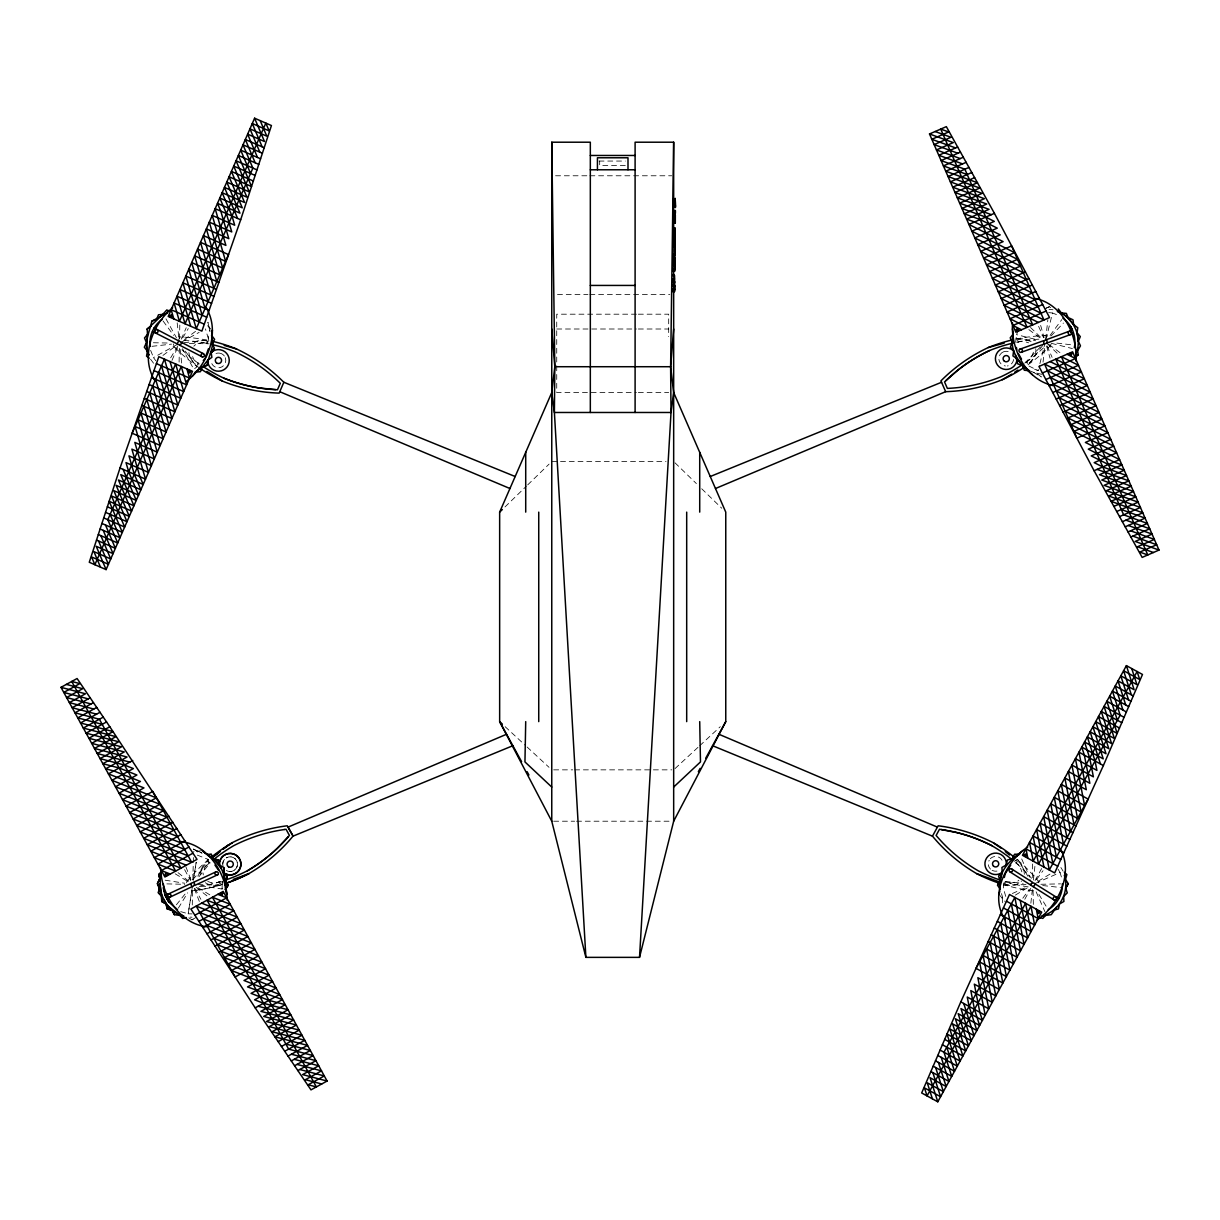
<?xml version="1.0" encoding="UTF-8"?>
<svg xmlns="http://www.w3.org/2000/svg" width="1220" height="1220" viewBox="0 0 1220 1220"><rect width="100%" height="100%" fill="white"/><g stroke="black" fill="none" stroke-linecap="round" stroke-linejoin="round"><path stroke-width="0.75" stroke-dasharray="5 3.75" d="M1002.687 902.8L1001.894 894.992M179.096 362.096L179.37 347.669M179.538 338.794L179.843 322.568M192.287 904.965L192.623 888.892M192.867 880.062L193.4 856.852M200.675 885.705L222.101 889.029L222.238 881.282L222.177 885.156L197.137 884.576M222.101 889.029L222.162 885.156M1024.388 874.282L1023.839 869.265L1021.399 864.69A14.96 14.96 0 0 0 1017.404 861.198L1016.702 860.802L1015.558 862.875L1017.099 863.806A12.108 12.108 0 0 1 1020.088 866.932L1021.872 871.858M1035.948 351.192L1034.956 356.148L1032.105 360.479A14.96 14.96 0 0 1 1027.82 363.606L1027.072 363.926L1026.127 361.76L1027.743 360.967A12.108 12.108 0 0 0 1031.007 358.131L1033.386 352.366A9.973 9.973 0 0 0 1033.386 350.308M1030.854 903.212L1032.623 887.077M1033.401 880.047L1035.17 863.912M1015.665 342.347L1016.55 334.646M1043.039 362.188L1044.854 346.205M1045.647 339.206L1047.873 319.686M192.318 887.077L188.17 913.81L192.043 913.902M191.814 890.646L188.215 913.81L180.743 911.63M1034.56 369.202L1038.174 370.621L1039.486 365.375M1039.913 363.621L1044.716 344.375M1045.982 339.267L1052.524 313.021L1058.533 315.385M201.208 869.265L200.675 874.267A12.108 12.108 0 0 0 201.117 876.722M186.507 882.822L187.133 881.435M201.193 869.265L203.648 864.675A14.96 14.96 0 0 1 207.644 861.183L208.361 860.802L209.504 862.86L207.934 863.806A12.108 12.108 0 0 0 204.945 866.932L203.1 872.879A9.973 9.973 0 0 0 203.298 874.923M1017.968 331.032L1016.55 334.646L1037.549 339.877M178.364 340.502L179.904 336.964A165.325 165.325 0 0 1 208.864 340.502M197.93 362.843L198.677 363.163L197.731 365.329L197.076 362.37A12.108 12.108 0 0 1 193.812 359.534L191.433 353.769M206.409 343.415L207.339 341.249L208.086 341.569L207.156 343.735L205.478 343.094A12.108 12.108 0 0 0 201.178 342.637L195.322 344.818A9.973 9.973 0 0 0 193.827 346.205M171.974 360.388L177.693 347.288M181.231 339.19L186.233 327.722M1051.182 344.01L1049.627 346.419A165.325 165.325 0 0 1 1027.331 365.222M1006.088 881.862L1005.387 881.465L1004.243 883.539L1006.988 882.258A12.108 12.108 0 0 0 1011.227 883.097L1017.251 881.45A9.973 9.973 0 0 0 1018.868 880.199M1016.275 863.272L1017.419 861.198M1024.769 899.293L1030.793 888.328M1035.033 880.596L1041.91 868.061M170.648 357.841L178.105 345.489M182.68 337.894L188.261 328.622M178.364 908.092L187.682 892.827M197.808 876.128L208.071 859.337M187.011 881.435L187.956 880.291A165.325 165.31 0 0 1 208.483 859.551M1022.817 898.225L1029.222 889.502M1036.603 879.422L1043.008 870.699M1042.719 345.367L1027.85 365.481L1038.174 370.621M1050.1 335.393L1061.796 319.594M176.381 904.798L185.455 893.558M198.906 876.799L210.237 862.753M192.79 879.62L193.995 878.263A161.467 161.467 0 0 1 210.602 862.021M1024.739 363.179L1042.261 345.016M1050.938 336.034L1063.459 323.056M505.004 506.94L526.384 486.17M527.711 484.874L549.091 464.103M675.026 768.585L698.343 747.006M699.716 745.74L720.288 726.693M162.962 355.401L175.909 345.855M184.449 339.556L195.947 331.062M226.188 857.995L226.6 857.706A7.366 7.366 0 0 1 235.231 869.494L233.676 870.622A7.366 7.366 0 0 1 226.31 870.47A7.366 7.366 0 0 0 233.66 870.622L235.216 869.494A7.366 7.366 0 0 0 226.585 857.706M1015.436 860.634L1017.648 859.307L1030.626 880.688M1014.338 861.305L1016.55 859.963M1015.391 895.099L1027.606 887.687M1038.22 881.236L1050.435 873.825M1002.855 352.168L1001.635 352.9A7.366 7.366 0 0 0 1005.387 365.985M191.952 919.819L196.313 917.287L191.921 919.819L187.697 917.089L192.013 917.196M155.779 360.708L153.476 357.582L177.159 344.513M181.765 341.951L199.135 332.374M209.489 862.86L208.757 863.257L207.629 861.183L208.376 860.802M205.296 882.746L209.825 884.988L215.01 885.4A14.96 14.96 0 0 0 220.103 883.92L220.82 883.524L219.661 881.45L218.044 882.243A12.108 12.108 0 0 1 213.82 883.082L211.67 882.914M220.805 883.524L220.073 883.92L218.944 881.846L219.691 881.45M1046.303 308.111L1049.352 306.693L1053.333 309.804L1049.047 309.316M1044.777 308.828L1049.352 306.693M1012.341 893.513L1027.194 886.97M1035.322 883.402L1060.088 872.513L1058.075 869.204M1031.129 341.524L1022.665 338.825A14.96 14.96 0 0 0 1017.465 339.846L1016.717 340.166L1017.663 342.332L1019.34 341.691A12.108 12.108 0 0 1 1023.641 341.234L1028.628 342.835M202.703 850.553L193.492 851.773M151.981 346.327L171.517 344.131M183.854 342.744L208.712 339.938L205.448 328.881M192.104 890.737L193.644 890.661A165.325 165.31 0 0 0 222.162 884.53A165.325 165.31 0 0 1 193.523 890.615L193.644 890.661M178.486 337.01L179.904 336.964M1003.496 885.095L1030.275 884.515M1040.904 884.286L1060.546 883.86M599.02 161.055L625.296 161.055M625.296 165.417L599.676 165.417L599.676 161.055M555.573 175.772L587.948 175.772M589.855 175.772L671.762 175.772M557.479 294.599L587.948 294.599M589.855 294.599L669.856 294.599M636.428 314.196L556.732 314.196L556.732 392.55L636.428 392.55M638.334 314.196L668.682 314.196L668.682 336.583M556.732 329.003L636.428 329.003M638.334 329.003L668.682 329.003M638.334 392.55L668.682 392.55M551.76 461.511L666.044 461.511M553.666 769.85L572.714 769.85M574.62 769.85L671.762 769.85M553.666 821.212L574.62 821.212M576.526 821.212L671.762 821.212M153.384 342.744L167.811 343.018M189.298 343.415L209.138 343.796M166.881 883.89L184.784 884.302M1044.899 335.561L1047.721 336.064M1033.325 890.737L1031.891 890.661A165.325 165.325 0 0 1 1003.374 884.53M183.961 340.41L185.196 340.487A161.467 161.467 0 0 1 208.193 343.674M1005.204 881.419L1023.122 883.387M1042.703 885.537L1060.622 887.504M1048.681 312.579L1052.524 313.021M1016.107 338.489L1035.643 340.715M1056.84 343.125L1072.822 344.955M1041.651 374.327L1033.355 372.268L1041.346 376.95L1037.366 373.838L1029.36 370.682M1028.17 886.864L1026.95 886.681A161.467 161.467 0 0 1 1004.335 881.419M165.173 880.199L184.815 883.249M211.685 882.914L207.781 881.435M1051.411 343.338L1072.41 348.569M220.912 353.525L219.539 353.144A7.366 7.366 0 0 0 214.064 354.501M197.32 855.144L208.071 859.337M992.104 870.287L993.888 870.988A7.366 7.366 0 0 0 999.47 870.119M175.222 873.825L187.468 881.252M198.021 887.702L210.282 895.129M1028.872 329.629L1040.355 338.138M1048.895 344.452L1061.827 354.013M211.029 329.308L205.799 323.803M178.028 872.651L189.313 881.694M196.191 887.26L207.461 896.303M998.966 894.351L1004.929 901.428M505.141 726.693L525.713 745.74M527.086 747.006L549.015 767.319M1030.488 327.463L1042.154 338.733M1047.248 343.659L1058.914 354.928M674.995 462.807L696.376 483.577M701.713 488.762L721.752 508.237M174.246 346.739L175.177 347.822M163.053 320.982L173.652 335.363M185.257 351.101L196.923 366.915L193.812 369.218L182.481 348.691M150.563 359.198L155.687 366.122M1060.881 867.496L1063.123 871.171M1038.906 894.351L1047.248 908.092M165.981 318.832L176.442 337.772M184.601 869.631L190.64 880.611M194.849 888.358L200.888 899.323M1021.689 858.941L1029.68 877.104M1036.146 891.82L1044.869 911.63M1038.601 326.304L1043.588 337.772M1047.111 345.87L1052.097 357.338M1017.465 339.846L1018.41 342.012M1026.874 361.44L1027.82 363.606M150.639 350.369L153.476 357.582M185.913 866.886L191.159 880.337M194.331 888.618L199.577 902.068M1038.921 882.822L1037.579 880.276A165.325 165.325 0 0 0 1017.068 859.536M1060.088 872.513L1061.385 876.966M1005.737 896.41L1003.572 888.968L1003.404 881.221M1001.498 893.62L1002.703 897.752M1040.645 325.42L1044.122 337.559M1046.577 346.083L1050.054 358.222M173.362 343.903L173.621 345.412M208.269 336.095L208.986 342.515M177.174 322.858L178.959 338.84M180.148 349.393L181.75 363.606M188.871 352.595L189.862 357.551L192.699 361.882A14.96 14.96 0 0 0 197 365.009M1032.471 863.973L1032.822 880.047M1033.05 890.661L1033.355 904.95M198.982 367.662A165.325 165.325 0 0 1 175.207 347.791M1016.321 863.18A161.467 161.467 0 0 1 1031.556 878.278M1043.436 347.868A161.467 161.467 0 0 1 1025.456 362.569M1016.626 342.271A161.467 161.467 0 0 1 1039.623 339.114M1015.94 339.099A165.325 165.325 0 0 1 1044.899 335.607M1013.545 359.488A7.366 7.366 0 0 1 1010.816 364.429L1009.169 365.421A7.366 7.366 0 0 1 1007.323 365.954M1003.282 351.909A7.366 7.366 0 0 1 1010.602 352.748M199.348 363.956A161.467 161.467 0 0 1 181.368 349.271M225.288 357.719A7.366 7.366 0 0 1 217.343 367.708L215.498 367.174A7.366 7.366 0 0 1 211.121 361.242M221.384 353.663A7.366 7.366 0 0 1 224.358 356.042M990.548 869.159A7.366 7.366 0 0 1 989.176 860.283M990.32 858.743A7.366 7.366 0 0 1 997.396 856.669L999.18 857.37A7.366 7.366 0 0 1 1003.008 863.668M222.97 865.91A7.366 7.366 0 0 1 223.824 860.344M221.216 881.419A161.467 161.467 0 0 1 198.585 886.65M222.772 864.004A7.366 7.366 0 0 1 225.044 858.849M1004.96 883.92A14.96 14.96 0 0 0 1010.053 885.415L1015.223 885.003L1019.737 882.761A12.108 12.108 0 0 0 1021.552 881.053M207.339 341.249A14.96 14.96 0 0 0 202.139 340.227L197.03 341.097L192.729 343.735A12.108 12.108 0 0 0 191.86 344.635M1035.704 348.722A12.108 12.108 0 0 1 1035.948 351.192M196.176 862.281L193.4 880.093L196.206 862.281M201.971 853.07L193.553 849.135L201.971 853.07M197.838 851.865L193.583 849.135L197.823 851.865M209.916 331.291L207.903 322.248L209.931 331.291"/><path stroke-width="1.5" d="M674.63 250.39L674.843 255.483L674.782 246.486L674.843 253.836L674.934 252.067M674.889 231.632L675.057 236.695L675.209 231.327M674.37 287.188L674.355 284.626L674.279 289.475L674.34 282.979L674.599 286.7L672.967 286.7M160.643 868.121C161.101 894.077 179.233 923.479 206.622 926.773M227.24 900.253C226.798 874.313 208.666 844.911 181.261 841.602M674.416 286.654L674.462 291.854L674.568 286.395L672.937 286.395M674.599 254.279L674.599 258.06L672.967 258.06L674.553 257.633L674.66 254.782L672.967 254.279L672.967 258.06M674.553 263.535L674.675 271.099L674.553 263.535L672.921 263.535M674.843 231.495L674.965 229.345L674.95 234.453L673.318 234.453M674.462 266.051L674.385 260.333L672.754 260.333M590.327 412.482L590.327 142.206L551.76 142.206L554.81 366.717L554.399 412.482L566.217 617.03A1943.338 1.327 86.7 0 0 581.986 889.761L585.89 957.364L639.524 957.364L673.669 821.212L725.763 721.63L725.763 512.125L673.669 392.55L670.619 366.717L673.669 142.206L635.101 142.206L635.101 412.482M672.921 257.633L672.906 259.189L674.538 259.189L674.874 262.056L672.723 261.904M673.425 245.098L675.057 245.098L675.041 246.654L673.409 246.654L673.074 243.802L673.089 242.231L674.721 242.231L673.089 242.231M673.364 214.705C676.505 213.241 675.087 222.558 673.303 218.975M675.346 210.374L675.407 213.088L673.775 213.088L673.714 210.374L675.438 211.106M672.693 278.526L674.324 278.526L674.309 280.097L672.678 280.097M672.723 275.171L674.416 275.674L674.645 282.948L673.013 282.948M674.538 259.189L674.599 258.06M674.721 242.231L674.706 243.802L673.074 243.802M674.645 282.948L674.66 281.393L673.028 281.393M673.196 265.884L674.828 265.884L674.385 260.333M674.874 262.056L674.645 257.74M673.471 240.919L675.102 240.919L675.117 239.349L673.486 239.349M673.516 229.329L675.148 229.238L675.057 235.063L674.995 227.865L674.889 231.037M673.532 218.624L673.669 223.077L675.3 223.077L675.331 214.979L673.333 214.949L673.364 212.905L673.501 214.506M673.257 214.949L673.303 219.691M672.83 265.258L672.876 263.139L674.507 263.139M674.69 249.887L674.751 248.148L674.95 251.488M674.37 275.171L674.37 278.953L672.738 278.953M672.845 290.177L674.477 290.177L674.431 285.205M154.589 331.489L154.955 330.223M525.713 721.63L524.951 761.92L551.76 787.053M160.598 890.829L160.155 879.422L161.36 875.289L157.426 883.661C162.168 896.776 167.78 912.728 183.579 915.885L179.431 914.68L169.107 907.085M164.136 891.439L163.343 883.798M206.073 854.29L211.106 854.274L213.454 858.773L218.334 860.069L219.402 864.995L223.779 867.511C224.297 876.494 225.273 885.522 226.691 894.412C225.471 879.544 223.473 861.701 207.324 855.037L213.454 858.773L221.476 868.777M223.779 867.511L223.535 872.559L227.103 876.112L225.578 880.931L228.109 885.293L225.38 889.548L225.425 887.382M160.979 892.216L161.757 901.443L161.986 896.41L160.018 885.156M161.986 896.41L158.386 892.842L160.064 883.722L158.417 892.842L161.94 896.41L161.726 901.443L166.088 903.959L167.201 908.9L172.035 910.196M225.487 885.232L227.103 876.112L224.694 873.734A10.812 10.812 0 0 0 227.362 874.71M672.921 290.833L672.876 291.763M1016.794 360.495L1016.87 358.39M673.15 270.047L673.043 271.099L672.83 267.668M673.852 206.592C673.348 209.565 673.12 195.734 673.745 199.531M639.524 957.364L643.443 889.761A1943.338 1.327 -86.7 0 0 659.212 617.03L671.015 412.482L670.619 366.717L673.669 329.003M207.735 360.998L207.796 360.098M1012.539 323.01C1010.648 348.905 1026.051 379.816 1053.043 385.581M1075.964 361.029C1077.855 335.134 1062.452 304.222 1035.46 298.458M673.196 238.937L674.843 238.937L675.041 246.654M220.393 893.757L221.079 892.689M220.53 893.421L222.055 895.114L222.665 893.269M1056.627 898.408L1056.154 899.628M1015.345 354.867L1017.678 363.834L1022.421 365.573L1024.327 370.239L1029.344 370.697L1022.421 365.558L1017.068 358.817L1012.935 355.92L1013.622 350.918L1010.389 347.044L1012.356 342.408L1013.164 335.271C1008.711 351.924 1021.14 364.902 1032.394 374.708M1074.302 347.715C1076.62 336.781 1072.166 324.505 1062.849 318.161M1077.382 349.804C1081.21 334.371 1072.578 316.62 1057.343 311.375C1066.57 313.54 1070.367 323.01 1077.763 327.722L1077.077 332.724L1078.343 341.234L1080.478 345.824L1075.796 353.815L1077.382 349.804L1078.236 354.776L1075.552 356.804L1078.236 354.776M673.669 392.55L671.015 412.482L554.399 412.482L551.76 392.55L554.81 366.717L551.76 329.003M166.545 310.322L169.87 310.902L166.545 310.322C160.399 316.88 153.857 323.193 147.056 329.095C148.642 337.726 144.296 346.938 148.993 355.188C142.953 343.872 149.572 332.252 151.829 321.18L167.506 312.762M192.363 376.141L195.413 372.13L202.352 367.006L207.095 365.283C208.345 355.691 214.918 346.861 211.655 336.72L212.463 343.857L214.415 348.508L210.984 352.809M208.361 348.905L205.402 357.368M1006.21 865.117L1006.363 864.217A10.721 10.721 0 0 0 994.163 853.207A10.721 10.721 0 0 0 985.44 867.13A10.721 10.721 0 0 0 1000.659 873.306L1002.382 872.071M1012.249 858.712L1014.582 854.244L1019.63 854.244L1012.264 858.712L1007.385 860.009L1006.302 864.934L1001.925 867.451C1002.581 873.611 1000.979 880.062 997.563 885.232L1000.278 889.471C996.755 871.812 1010.572 859.719 1023.016 850.523M1004.319 877.47L1005.249 873.703L1010.755 865.041M1064.328 875.304C1069.97 891.851 1059.036 911.752 1042.063 915.885L1051.244 914.68L1056.551 907.085M998.966 894.351L999.851 891.103M159.942 888.038L157.395 883.661L161.36 875.289M120.017 468.022L89.273 562.267L106.094 569.603L192.485 371.337L158.829 356.682L120.017 468.022L145.516 479.124L134.825 442.403L157.258 452.178L143.884 406.275M240.675 219.783L271.435 125.538L254.599 118.203L168.207 316.468L201.879 331.123L240.675 219.783L215.177 208.681L225.883 245.403L203.435 235.628L216.809 281.53M190.93 883.509C191.86 892.186 198.448 879.086 190.93 883.494L168.421 893.986M214.415 348.508L211.167 352.382L211.853 357.368L207.72 360.266L202.352 367.006L200.446 371.673L195.413 372.115L198.89 369.568M1078.343 341.249L1080.31 336.598L1077.077 332.724M960.811 1001.879L921.679 1092.967L937.784 1101.797L1041.697 912.133L1009.489 894.489L960.811 1001.879L985.196 1015.253L977.861 977.708L999.332 989.466L990.152 942.541M1103.368 765.55L1142.484 674.462L1126.395 665.632L1022.467 855.296L1054.675 872.94L1103.368 765.55L1078.968 752.176L1086.319 789.721L1064.846 777.963L1074.027 824.888M224.175 345.382L236.527 348.996A165.325 165.325 0 0 1 283.848 382.287L279.136 393.114A165.325 165.325 0 0 1 222.513 381.143L206.897 371.444M585.89 957.364L551.76 821.212L499.651 721.63L499.651 512.125L551.76 392.55M161.986 319.548C153.506 325.359 148.703 336.354 150.212 346.526M212.463 343.857L214.583 339.282L211.502 335.302M698.343 771.68L700.173 768.341M705.663 758.321L725.763 721.63M999.028 881.785L976.595 873.581A165.325 165.325 0 0 1 932.476 836.142L938.134 825.787A165.325 165.325 0 0 1 993.446 842.822A165.325 165.325 0 0 1 1014.278 857.218M1053.562 910.212L1058.441 908.915L1059.524 903.989L1063.901 901.473L1063.672 896.426L1067.256 892.872L1065.731 888.053L1068.263 883.692L1065.533 879.437L1066.86 874.572L1064.374 872.3M997.563 885.232L1000.11 880.87L998.57 876.052L1002.154 872.498M1065.716 888.053L1068.263 883.692M225.349 889.532L228.109 885.293M203.267 360.571L204.884 358.558M1047.202 342.972C1039.303 346.709 1047.05 334.25 1047.202 342.957L1070.55 334.57M147.742 334.097L144.509 337.955L146.461 342.606L144.326 347.181L147.422 351.177L146.552 356.148L149.221 358.177M224.602 880.337A161.467 161.467 0 0 0 247.401 870.76A160.354 160.338 0 0 0 277.108 848.479L289.445 835.471L286.029 829.249L284.245 829.493M1046.196 914.68L1042.795 918.401L1039.547 917.516M499.651 512.125L502.335 509.533M1013.149 343.049A161.467 161.467 0 0 0 989.572 350.536A160.354 160.354 0 0 0 957.974 370.056L944.524 381.89L947.361 388.402L949.16 388.311A161.635 161.635 0 0 0 1000.995 376.751A161.467 161.467 0 0 0 1022.528 364.582M673.669 787.053L700.478 761.92L699.716 721.63M161.299 872.285L158.814 874.542L160.11 879.422L158.829 874.542L161.33 872.285L158.829 874.542L160.11 879.422M210.45 353.266L212.585 351.436M228.689 844.652L222.879 849.272L231.998 842.868M172.676 307.73C152.439 323.971 140.269 356.301 154.437 380M186.66 381.113C207.873 365.161 220.652 332.023 206.271 307.806M220.728 892.872L222.757 893.269M192.287 886.574L166.911 898.606M217.816 874.694L216.596 875.167A1.723 1.723 0 0 1 214.979 872.971A1.723 1.723 0 0 1 217.526 871.98A1.723 1.723 0 0 1 217.816 874.694L194.849 885.385M147.056 329.095L151.189 326.197M1011.807 374.128L1002.276 379.694A165.325 165.325 0 0 1 945.668 391.681L715.484 488.518M1014.857 372.085L1017.922 370.041M1027.697 847C1005.783 861.442 988.917 895.739 1005.158 919.575M1036.466 920.429C1058.091 906.079 1073.112 874.984 1061.156 850.096M1048.178 909.617C1057.145 904.599 1062.925 894.092 1062.33 883.829M1019.615 349.316L1020.881 348.966A1.723 1.723 0 0 1 1022.299 351.299A1.723 1.723 0 0 1 1019.661 352.046A1.723 1.723 0 0 1 1019.615 349.316L1043.466 340.746M1046.12 339.8L1072.334 330.086L1070.794 326.533M99.994 712.282L96.609 714.158L72.163 707.707L90.188 697.809M103.273 717.101L99.4 719.251L74.954 712.8L93.452 702.628M106.552 721.935L102.19 724.329L77.729 717.878L96.731 707.463M109.815 726.754L77.089 678.518L61 687.333L164.913 876.997L197.015 859.353L109.815 726.754L88.892 738.252L121.466 746.853L100.055 758.611L124.501 765.062L133.361 768.569L111.95 780.327L156.343 797.849L129.61 812.551L174.002 830.073L176.93 828.471M132.736 760.517L108.427 773.892L143.945 787.906L122.549 799.664L166.942 817.187L168.894 816.104M96.609 714.158L80.52 722.972L113.094 731.573L91.683 743.346L124.242 751.947L102.846 763.705L119.163 768.005L136.884 775.005L115.488 786.778L159.881 804.285L133.132 819.001L177.525 836.508L180.941 834.648M102.19 724.329L86.102 733.159L118.675 741.76L97.264 753.518L129.823 762.119M166.942 817.187L140.193 831.887L184.586 849.394L188.978 847M172.904 822.28L143.731 838.323L188.124 855.845L193.004 853.177M174.002 830.073L147.254 844.774L191.662 862.296L152.82 791.399L126.072 806.115L170.464 823.622M177.525 836.508L150.792 851.224L186.325 865.239M181.063 842.959L154.33 857.66L181.002 868.167L99.4 719.251L83.311 728.065L115.885 736.666L94.474 748.439L127.032 757.025L105.637 768.798L113.796 770.948L140.422 781.456L119.011 793.213L163.404 810.736L136.671 825.437L181.063 842.959L184.967 840.824M184.586 849.394L157.853 864.111L175.665 871.111L71.736 681.462L79.879 683.612L63.791 692.426L88.252 698.877M188.124 855.845L161.391 870.546L170.297 874.054M512.857 745.71L292.983 836.173A165.325 165.31 0 0 1 248.85 873.627L233.157 879.452M217.816 894.336L223.168 891.393L327.082 1081.042L310.978 1089.872L255.194 1007.857L190.869 909.022L217.816 894.336L226.706 897.828L194.895 915.213M198.906 921.39L230.229 904.279L212.448 897.264L316.361 1086.928L308.187 1084.778L324.291 1075.948L299.815 1069.498L297.848 1070.565M202.932 927.566L233.767 910.715L207.064 900.207L288.652 1049.139L313.143 1055.59L294.569 1065.746M206.942 933.742L237.29 917.165L201.651 903.151M210.969 939.918L240.828 923.616L196.237 906.094L235.079 976.976L262.01 962.275L217.435 944.753L214.994 946.095M219.005 952.271L247.889 936.502L203.313 918.98M281.439 1046.455L301.981 1035.231L269.3 1026.615L290.817 1014.857L258.137 1006.256L255.194 1007.857M287.996 1056.093L307.562 1045.403L274.881 1036.802L296.399 1025.044L263.718 1016.443L285.251 1004.685L268.949 1000.385L251.076 993.37L272.609 981.612L228.018 964.09L254.95 949.389L210.374 931.866M291.29 1060.927L310.353 1050.496L285.877 1044.045M299.815 1069.498L315.934 1060.683L291.443 1054.232M217.435 944.753L244.351 930.052L199.775 912.529M258.137 1006.256L279.67 994.498L244.015 980.484L265.548 968.726L220.957 951.203M278.16 1041.621L299.19 1030.138L266.509 1021.536L288.027 1009.763L263.55 1003.313L254.614 999.82L276.132 988.047L231.556 970.525L258.472 955.824L213.896 938.317M284.717 1051.274L304.771 1040.309L272.09 1031.708L293.608 1019.951L260.927 1011.349L282.46 999.592L247.553 986.919L269.071 975.161L224.495 957.639L251.412 942.938L206.836 925.416M193.385 882.38L215.803 871.934M929.503 133.971L946.339 126.636L994.422 213.332L1049.551 317.551L1015.894 332.221L929.503 133.971L953.293 142.603L936.457 149.938L960.247 158.57M957.654 147.025L938.775 155.26L962.565 163.892M960.476 152.134L941.093 160.582L964.883 169.214L1032.715 324.886L1007.079 312.015L1039.211 298.015M963.312 157.227L943.411 165.905L967.201 174.536M966.133 162.336L945.744 171.227L977.449 182.725L955.016 192.501L986.736 204.014L964.288 213.79L980.148 219.554L997.243 228.14L974.795 237.915L1017.526 259.372L989.481 271.587L1032.196 293.059M968.97 167.43L948.062 176.534L979.767 188.048L957.334 197.823L989.054 209.337L966.606 219.112L974.536 221.994L1000.171 234.865L977.738 244.656L1020.454 266.113L992.409 278.328L1035.139 299.784M971.791 172.523L950.38 181.856L982.085 193.37L959.652 203.145L991.372 214.659M974.627 177.632L952.698 187.178L984.403 198.692L961.97 208.467L985.76 217.099L994.3 221.399L971.867 231.175L1014.582 252.631L986.538 264.862L1029.268 286.319M994.422 213.332L968.924 224.434L1003.114 241.606L980.666 251.381L1023.397 272.838M1025.44 271.953L995.337 285.068L1038.068 306.525M1028.887 278.465L998.28 291.809L1041.011 313.265M1032.333 284.992L1001.208 298.534L1043.939 320.006L1011.654 245.906L983.61 258.121L1026.325 279.578M1035.765 291.504L1004.151 305.274L1038.327 322.446M1042.658 304.527L1010.023 318.755L1027.118 327.341L940.727 129.076L948.657 131.958L931.821 139.293L955.611 147.925M1046.104 311.039L1012.951 325.481L1021.506 329.781M945.668 391.712L940.94 380.869A165.325 165.325 0 0 1 988.276 347.548L1004.212 343.125M1042.398 373L1075.552 358.543L1066.997 354.257M1045.845 379.512L1078.48 365.283L1061.4 356.697L1147.776 554.963L1139.846 552.08L1156.682 544.745L1132.892 536.114M1049.291 386.023L1081.423 372.024L1055.788 359.153L1123.62 514.825L1147.41 523.456L1128.027 531.905M1052.738 392.535L1084.351 378.764L1050.176 361.593M1056.185 399.047L1087.294 385.489L1044.564 364.033L1076.848 438.132L1104.908 425.917L1062.178 404.461M1059.631 405.558L1090.222 392.23L1047.492 370.773M1063.062 412.086L1093.166 398.97L1050.435 377.514M1094.081 470.707L1142.164 557.403L1159 550.067L1072.609 351.817L1038.952 366.473L1094.081 470.707L1119.579 459.604L1085.403 442.433L1107.836 432.658L1065.106 411.186M1113.875 506.407L1135.805 496.845L1104.1 485.346L1126.533 475.556L1102.743 466.924L1094.203 462.639L1116.635 452.864L1073.92 431.407L1101.965 419.177L1059.235 397.72M1116.712 511.5L1138.123 502.167L1106.418 490.669L1128.851 480.878L1097.131 469.38M1119.533 516.609L1140.456 507.489L1108.736 495.991L1131.169 486.2L1099.464 474.702L1121.897 464.927L1113.967 462.045L1088.331 449.158L1110.779 439.383L1068.049 417.926L1096.094 405.711L1053.363 384.239M1122.37 521.702L1142.774 512.812L1111.054 501.313L1133.487 491.523L1101.782 480.024L1124.215 470.234L1108.355 464.484L1091.259 455.899L1113.707 446.123L1070.977 424.667L1099.037 412.436L1056.306 390.979M1125.191 526.811L1145.092 518.134L1121.302 509.502M1130.848 536.998L1149.728 528.779L1125.938 520.147M506.575 734.242L288.027 827.129L293.105 836.173L287.295 825.787A165.325 165.31 0 0 0 231.968 842.822M710.253 476.517L941.55 382.272M168.451 893.909L165.051 895.205L163.221 887.672M169.763 897.127L169.656 897.173A1.723 1.723 0 0 1 167.536 895.312A1.723 1.723 0 0 1 170.007 893.955A1.723 1.723 0 0 1 170.434 896.746M166.621 875.807C170.114 873.657 163.083 872.147 165.783 875.609M151.829 321.18L156.572 319.457L158.478 314.79L163.495 314.348M202.352 367.006L207.095 365.283M1021.384 352.244L1044.655 343.872M179.035 341.097C172.752 347.151 187.148 344.33 179.05 341.097L154.04 327.906M1069.513 331.321L1069.62 331.291A1.723 1.723 0 0 1 1071.556 333.334A1.723 1.723 0 0 1 1068.964 334.448A1.723 1.723 0 0 1 1068.796 331.642M1033.142 886.62C1039.943 881.176 1025.349 882.67 1033.127 886.635L1054.08 899.948M590.327 155.474L635.101 155.474M590.327 169.778L635.101 169.778M673.699 212.356L675.407 213.088M673.318 215.513L674.95 215.513M673.242 219.158L674.95 219.691M673.303 219.6L674.95 219.6M673.638 221.079L675.27 221.079M673.608 222.543L675.3 223.077M675.072 228.384L673.303 227.911L673.379 236.634M673.379 229.528L675.011 229.528M673.577 229.756L675.209 230.519M673.257 233.112L674.904 233.112L674.95 234.453M673.287 233.904L674.919 233.904M673.364 234.819L674.995 234.819M673.181 242.948L674.812 242.948M673.013 254.782L674.66 254.782M673.013 258.457L674.66 258.457M673.257 260.485L674.889 260.485M673.211 264.313L674.843 264.313M673.12 265.182L674.751 265.182M673.165 265.594L674.828 265.884M672.784 275.674L674.416 275.674M672.784 279.349L674.416 279.349M672.678 284.931L674.385 284.824M672.784 285.205L674.614 285.144M590.327 285.434L635.101 285.434M672.876 285.998L674.523 285.998M672.586 288.988L674.218 288.988M672.784 289.323L674.477 290.177M672.647 289.475L674.523 289.536M672.799 289.781L674.431 289.781M672.861 289.994L674.507 289.994M554.81 366.717L670.619 366.717M174.384 914.68L172.081 910.196L167.171 908.9L166.133 903.959L172.081 910.196L174.384 914.68L183.579 915.885M248.788 873.581L248.819 873.581A165.325 165.31 0 0 1 225.502 883.417M259.631 388.021L277.458 389.805L280.295 383.293L278.999 382.043A161.635 161.635 0 0 0 235.246 351.94A161.467 161.467 0 0 0 211.67 344.452M294.233 1059.326L318.725 1065.777L302.606 1074.591L327.082 1081.042M297.024 1064.404L321.5 1070.87L305.396 1079.685L321.729 1083.985M66.383 684.405L82.67 688.705L66.581 697.52L91.043 703.971M61 687.333L85.461 693.784L69.372 702.613L93.818 709.064M177.449 344.055L152.485 331.459M202.474 356.972L201.346 356.286A1.723 1.723 0 0 1 202.093 353.663A1.723 1.723 0 0 1 204.441 355.081A1.723 1.723 0 0 1 202.474 356.972L179.95 345.336M935.115 131.516L950.975 137.28L934.139 144.616L957.929 153.247M1128.256 525.469L1152.046 534.101L1135.21 541.436L1159 550.067M1130.574 530.791L1154.364 539.423L1137.528 546.758L1153.388 552.507M1066.539 316.788L1073.02 319.808L1073.646 324.825M1011.227 868.701L1012.295 869.479A1.723 1.723 0 0 1 1011.304 872.026A1.723 1.723 0 0 1 1009.108 870.409A1.723 1.723 0 0 1 1011.227 868.701L1032.608 882.319M1034.987 883.829L1058.716 898.621M283.879 382.272L515.175 476.517M712.571 745.71L932.446 836.173M279.761 391.712L509.945 488.518M718.854 734.242L937.402 827.129M264.191 147.712L245.327 139.492L255.194 162.794M262.392 153.262L243.009 144.814L252.875 168.116L185.043 323.803L177.022 296.246L209.154 310.261M260.577 158.798L240.691 150.136L250.558 173.438M258.762 164.349L238.373 155.458L251.533 186.523L229.085 176.748L242.262 207.812L219.813 198.037L226.401 213.561L231.754 231.922L209.306 222.147L222.68 268.049L194.636 255.834L208.01 301.736M256.962 169.885L236.055 160.781L249.215 191.845L226.767 182.07L239.944 213.134L217.495 203.359L220.789 211.121L228.811 238.662L206.378 228.887L219.752 274.79L191.692 262.575L205.067 308.477M255.148 175.436L233.737 166.103L246.898 197.167L224.45 187.392L237.625 218.456M253.348 180.987L231.419 171.425L244.579 202.489L222.131 192.714L232.013 216.016L234.682 225.197L212.25 215.421L225.624 261.324L197.564 249.093L210.938 294.996M218.853 282.415L188.764 269.3L202.139 315.217M216.428 289.384L185.821 276.04L199.195 321.943M214.003 296.338L182.893 282.781L196.267 328.683L228.552 254.583L200.507 242.353L213.881 288.271M211.578 303.292L179.95 289.521L190.655 326.243M206.729 317.215L174.079 302.987L179.431 321.348L265.823 123.098L269.117 130.86L252.281 123.525L262.163 146.827M204.304 324.169L171.151 309.727L173.82 318.908M156.404 363.636L189.557 378.078L186.874 368.897M153.979 370.59L186.614 384.818L181.261 366.457L94.885 564.707L91.591 556.945L108.412 564.28L98.546 540.978M151.554 377.56L183.686 391.559L175.649 364.002L107.817 519.689L117.7 542.991L98.317 534.543M149.13 384.513L180.743 398.284L170.053 361.562M146.705 391.467L177.815 405.025L164.441 359.122L132.141 433.222L160.201 445.452L146.827 399.535M144.28 398.421L174.872 411.765L161.498 365.863M141.855 405.391L171.944 418.506L158.57 372.588M107.36 506.818L129.29 516.38L116.129 485.316L138.561 495.091L128.695 471.789L126.011 462.609L148.459 472.399L135.084 426.482L163.129 438.712L149.755 392.809M105.545 512.37L126.972 521.702L113.811 490.638L136.243 500.413L123.083 469.349M103.746 517.92L124.653 527.025L111.493 495.961L133.925 505.736L120.765 474.671L143.197 484.447L139.903 476.684L131.882 449.143L154.33 458.918L140.956 413.016L169 425.231L155.626 379.329M101.931 523.456L122.335 532.347L109.159 501.283L131.607 511.058L118.447 479.994L140.879 489.769L134.307 474.245L128.954 455.883L151.387 465.659L138.012 419.756L166.072 431.971L152.698 386.069M100.116 529.007L120.017 537.669L110.135 514.367M96.502 540.094L115.381 548.314L105.499 525.012M181.445 342.347L203.42 353.693M1133.288 695.888L1115.232 685.991L1122.964 710.086M1130.986 701.241L1112.442 691.084L1120.173 715.179L1038.571 864.111L1033.065 835.959L1063.81 852.795M1128.683 706.609L1109.651 696.178L1117.383 720.273M1126.38 711.962L1106.86 701.271L1117.169 733.403L1095.697 721.63L1106.021 753.762L1084.549 742.004L1089.704 758.062L1093.379 776.835L1071.907 765.062L1081.088 812.001L1054.248 797.285L1063.428 844.21M1124.077 717.314L1104.07 706.365L1114.379 738.481L1092.922 726.723L1103.231 758.855L1081.759 747.082L1084.336 755.119L1089.841 783.27L1068.369 771.513L1077.55 818.437L1050.725 803.736L1059.905 850.66M1121.775 722.682L1101.279 711.458L1111.588 743.575L1090.131 731.817L1100.44 763.949M1119.472 728.035L1098.488 716.536L1108.797 748.668L1087.34 736.91L1095.072 761.005L1096.902 770.384L1075.43 758.626L1084.611 805.551L1057.786 790.85L1066.966 837.774M1075.979 825.955L1047.187 810.187L1056.368 857.111M1072.929 832.665L1043.664 816.622L1052.845 863.546M1069.894 839.375L1040.126 823.073L1049.307 869.997L1088.148 799.1L1061.309 784.399L1070.489 831.323M1066.844 846.085L1036.603 829.509L1043.939 867.054M1060.759 859.505L1029.527 842.395L1033.203 861.168L1137.116 671.518L1139.694 679.54L1123.605 670.725L1131.336 694.82M1057.709 866.215L1026.005 848.845L1027.835 858.224M993.431 842.868L1000.995 848.113M1006.454 901.199L1038.159 918.584L1036.329 909.19M1003.404 907.924L1034.636 925.019L1030.961 906.262L927.047 1095.911L924.47 1087.889L940.574 1096.704L932.842 1072.609M1000.37 914.634L1031.098 931.47L1025.593 903.318L943.99 1052.25L951.722 1076.345L933.193 1066.188M997.319 921.344L1027.575 937.921L1020.225 900.375M994.285 928.054L1024.037 944.356L1014.857 897.432L976.015 968.329L1002.855 983.03L993.675 936.106M991.235 934.764L1020.515 950.807L1011.334 903.883M988.2 941.474L1016.977 957.243L1007.796 910.318M944.692 1039.394L965.676 1050.878L955.367 1018.761L976.839 1030.519L969.107 1006.424L967.262 997.045L988.734 1008.803L979.553 961.878L1006.393 976.579L997.213 929.655M942.389 1044.747L962.885 1055.971L952.576 1023.854L974.048 1035.612L963.739 1003.48M940.086 1050.1L960.094 1061.064L949.785 1028.933L971.257 1040.706L960.948 1008.574L982.405 1020.332L979.828 1012.31L974.322 984.144L995.794 995.916L986.614 948.992L1013.454 963.693L1004.273 916.769M937.784 1055.468L957.303 1066.158L946.995 1034.026L968.466 1045.799L958.157 1013.668L979.629 1025.425L974.475 1009.367L970.8 990.594L992.256 1002.352L983.091 955.428L1009.916 970.129L1000.736 923.204M935.496 1060.821L954.513 1071.252L946.781 1047.156M930.89 1071.541L948.931 1081.423L941.199 1057.328M161.726 901.443L166.118 903.959L164.059 900.177M155.321 332.694L155.214 332.633A1.723 1.723 0 0 1 155.398 329.827A1.723 1.723 0 0 1 157.975 330.955A1.723 1.723 0 0 1 156.038 332.999M177.479 909.617L168.772 902.007L165.051 895.205L168.802 902.007M1009.992 871.888L1030.854 885.171M1056.002 897.142L1056.093 897.203A1.723 1.723 0 0 1 1055.666 899.994A1.723 1.723 0 0 1 1053.196 898.637A1.723 1.723 0 0 1 1055.315 896.776M168.36 896.959L167.582 895.907M1005.28 851.575L1009.55 855.037M223.443 872.376L224.114 873.001A10.721 10.721 0 0 0 239.913 868.64A10.721 10.721 0 0 0 232.883 853.802A10.721 10.721 0 0 0 219.493 863.303M502.396 724.161L499.651 721.63L521.596 761.661M1070.886 331.596L1071.572 332.74M214.949 865.087L218.594 870.363M1013.698 351.101L1013.088 350.43A10.812 10.812 0 0 0 996.618 353.693A10.812 10.812 0 0 0 1003.419 369.111A10.812 10.812 0 0 0 1017.022 359.168M1021.521 359.137L1018.364 353.556M1058.304 308.935L1061.354 312.96L1066.371 313.403L1068.278 318.084M225.547 880.931L228.079 885.293M527.086 771.68L528.916 775.005M211.136 854.274L213.469 858.773L218.304 860.069L219.417 864.995M1012.341 342.408L1010.221 337.818L1013.332 333.838L1012.463 328.866M260.211 120.643L266.799 136.182L249.963 128.847L259.829 152.149M254.599 118.203L264.481 141.505L247.645 134.169L257.512 157.471M103.181 530.334L113.063 553.636L96.227 546.301L106.094 569.603M100.864 535.656L110.73 558.958L93.909 551.623L100.482 567.163M673.242 237.29L673.135 242.551M1131.748 668.575L1136.903 684.633L1120.814 675.819L1128.546 699.914M1126.395 665.632L1134.127 689.727L1118.023 680.912L1125.755 705.007M938.424 1062.422L946.156 1086.517L930.052 1077.702L937.784 1101.797M935.633 1067.515L943.365 1091.61L927.261 1082.796L932.415 1098.854M674.995 214.705L675.209 220.515M223.535 872.559L224.571 876.738M1016.428 347.456L1016.824 350.003M675.102 240.919L674.858 237.214L674.767 242.551M673.257 247.248L673.15 246.486L673.059 254.217M219.524 863.318L219.631 865.422M1000.11 880.87L1000.293 889.471M675.239 222.543L675.026 212.936L674.874 219.158M674.797 265.594L674.706 269.33L674.507 266.585M674.416 289.323L674.416 288.118M674.889 232.151L674.904 233.112M699.716 452.33L699.716 512.125M686.692 512.125L686.692 721.63M673.669 142.206L673.669 200.293M673.669 205.951L673.669 210.206M673.669 222.924L673.669 228.628M673.669 269.955L673.669 276.391M673.669 279.334L673.669 821.212M627.995 169.778L627.995 157.776L597.434 157.776L597.434 169.778M551.76 142.206L551.76 821.212M538.737 512.125L538.737 721.63M525.713 452.33L525.713 512.125M222.513 381.143A165.325 165.325 0 0 1 200.476 368.684M211.456 352.168A10.812 10.812 0 0 1 228.003 355.371A10.812 10.812 0 0 1 221.323 370.834A10.812 10.812 0 0 1 207.644 361.013M212.417 341.295A165.325 165.325 0 0 1 236.543 348.95M1000.949 880.337A161.467 161.467 0 0 1 978.15 870.76A161.635 161.635 0 0 1 937.295 836.813L936.106 835.471L939.507 829.249L957.105 832.635A160.354 160.354 0 0 1 991.875 845.704A161.467 161.467 0 0 1 1012.234 859.749M999.912 883.417A165.325 165.325 0 0 1 976.579 873.627M945.836 380.655A161.635 161.635 0 0 1 989.572 350.536M275.659 389.683A161.635 161.635 0 0 1 223.809 378.154A161.467 161.467 0 0 1 203.77 366.961M259.631 388.006A160.354 160.354 0 0 1 223.824 378.124M1024.342 367.281A165.325 165.325 0 0 1 1002.306 379.74M988.276 347.548A165.325 165.325 0 0 1 1012.402 339.892M941.291 829.524A161.635 161.635 0 0 1 991.89 845.673M219.569 861.838A10.812 10.812 0 0 1 233.371 853.863A10.812 10.812 0 0 1 240.111 868.304A10.812 10.812 0 0 1 225.136 873.764M211.273 857.233A165.325 165.31 0 0 1 232.09 842.837M248.971 873.627A165.325 165.31 0 0 1 225.624 883.417M284.275 829.539A161.635 161.619 0 0 0 233.676 845.689A161.467 161.467 0 0 0 213.347 859.749M288.271 836.828A161.635 161.619 0 0 1 247.431 870.775M675.102 201.391C675.727 215.65 675.377 195.185 675.102 201.391M675.057 200.964L675.392 207.598L675.178 198.311L675.057 200.964M169.854 315.965C171.73 320.601 173.149 311.939 169.854 315.965M188.459 371.551C190.335 376.187 191.753 367.525 188.459 371.551M1024.159 854.945C1025.608 859.734 1027.789 851.24 1024.159 854.945M1037.671 911.98C1039.12 916.769 1041.301 908.26 1037.671 911.98M212.371 330.33L211.792 333.639L212.371 330.33M1016.412 329.385C1017.449 334.509 1020.347 326.548 1016.412 329.385M1069.787 353.602C1070.824 358.741 1073.722 350.765 1069.787 353.602M219.966 851.575L212.707 857.34L219.996 851.575M186.05 917.531L182.802 918.401L179.401 914.68L182.832 918.401L186.08 917.531M204.96 853.039L202.703 850.553L204.96 853.039M216.489 362.874A3.126 3.126 0 0 0 221.537 360.891A3.126 3.126 0 0 0 217.297 357.506A3.126 3.126 0 0 0 216.489 362.874M993.476 866.093A3.126 3.126 0 0 0 998.677 864.568A3.126 3.126 0 0 0 994.757 860.832A3.126 3.126 0 0 0 993.476 866.093M1004.365 361.181A3.126 3.126 0 0 0 1009.337 359.015A3.126 3.126 0 0 0 1004.975 355.798A3.126 3.126 0 0 0 1004.365 361.181M228.552 866.84A3.126 3.126 0 0 0 233.31 864.248A3.126 3.126 0 0 0 228.674 861.427A3.126 3.126 0 0 0 228.552 866.84"/></g></svg>
